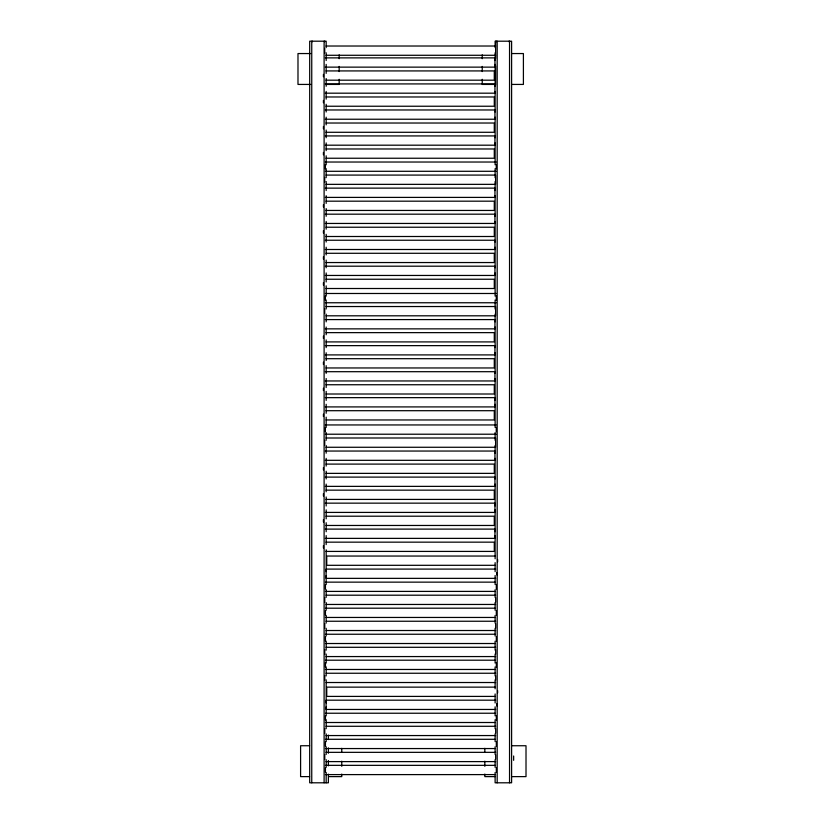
<?xml version="1.0" encoding="UTF-8"?>
<svg xmlns="http://www.w3.org/2000/svg" width="824" height="824" viewBox="0 0 824 824"><rect width="100%" height="100%" fill="white"/><g stroke="black" fill="none" stroke-linecap="round" stroke-linejoin="round"><path stroke-width="1.24" d="M326.016 46.02L495.595 46.02M310.864 53.55L297.989 53.55L297.989 84.429L310.864 84.429M511.828 53.55L523.405 53.55L523.405 84.429L511.828 84.429M326.016 55.28L495.595 55.28M325.356 57.876L494.946 57.876L494.946 67.135L325.356 67.135M325.995 70.926L494.287 70.926L494.287 80.185L325.995 80.185M325.356 83.924L494.946 83.924L494.946 93.184L325.356 93.184M326.304 84.429L339.169 84.429L339.169 79.289M495.1 84.429L482.236 84.429L482.236 79.289M325.995 96.975L494.287 96.975L494.287 106.234L325.995 106.234M325.356 109.973L494.946 109.973L494.946 119.233L325.356 119.233M325.995 123.023L494.287 123.023L494.287 132.283L325.995 132.283M325.356 135.929L494.946 135.929L494.946 145.189L325.356 145.189M325.995 148.979L494.287 148.979L494.287 158.239L325.995 158.239M325.387 162.029L496.254 162.029M325.387 171.289L496.254 171.289M326.016 175.079L495.595 175.079L495.595 184.349L326.016 184.349M325.356 188.13L494.946 188.13L494.946 197.4L325.356 197.4M325.995 201.18L494.287 201.18L494.287 210.45L325.995 210.45M325.356 214.178L494.946 214.178L494.946 223.448L325.356 223.448M325.995 227.228L494.287 227.228L494.287 236.498L325.995 236.498M325.356 240.237L494.946 240.237L494.946 249.497L325.356 249.497M325.995 253.287L494.287 253.287L494.287 262.547L325.995 262.547M325.356 266.193L494.946 266.193L494.946 275.453L325.356 275.453M325.995 279.243L494.287 279.243L494.287 288.503L325.995 288.503M325.387 293.488L496.254 293.488M325.387 302.758L496.254 302.758M326.016 306.538L495.595 306.538L495.595 315.808L326.016 315.808M325.356 319.588L494.946 319.588L494.946 328.858L325.356 328.858M325.995 332.639L494.287 332.639L494.287 341.909L325.995 341.909M325.356 345.637L494.946 345.637L494.946 354.907L325.356 354.907M325.995 358.697L494.287 358.697L494.287 367.957L325.995 367.957M325.356 371.696L494.946 371.696L494.946 380.956L325.356 380.956M325.995 384.746L494.287 384.746L494.287 394.006L325.995 394.006M325.356 397.652L494.946 397.652L494.946 406.912L325.356 406.912M325.995 410.702L494.287 410.702L494.287 419.962L325.995 419.962M325.387 424.947L496.254 424.947M325.387 434.217L496.254 434.217M326.016 437.997L495.595 437.997L495.595 447.267L326.016 447.267M325.356 451.047L494.946 451.047L494.946 460.317L325.356 460.317M325.995 464.097L494.287 464.097L494.287 473.367L325.995 473.367M325.356 477.106L494.946 477.106L494.946 486.366L325.356 486.366M325.995 490.156L494.287 490.156L494.287 499.416L325.995 499.416M325.356 503.155L494.946 503.155L494.946 512.415L325.356 512.415M325.995 516.205L494.287 516.205L494.287 525.465L325.995 525.465M325.356 529.111L494.946 529.111L494.946 538.371L325.356 538.371M325.995 542.161L494.287 542.161L494.287 551.421L325.995 551.421M495.049 556.046L326.747 556.046L326.747 565.305L495.049 565.305M495.677 569.096L326.088 569.096L326.088 578.355L495.677 578.355M325.439 582.146L495.018 582.146M325.439 591.405L495.018 591.405M326.067 595.196L495.646 595.196M326.067 604.456L495.646 604.456M325.439 608.194L495.018 608.194M325.439 617.454L495.018 617.454M326.067 621.245L495.646 621.245M326.067 630.514L495.646 630.514M325.439 634.243L495.018 634.243M325.439 643.513L495.018 643.513M326.067 647.293L495.646 647.293M326.067 656.563L495.646 656.563M325.439 660.199L495.018 660.199M325.439 669.469L495.018 669.469M326.067 673.249L495.646 673.249M326.067 682.519L495.646 682.519M495.049 687.134L326.747 687.134L326.747 696.404L495.049 696.404M495.677 700.184L326.088 700.184L326.088 709.454L495.677 709.454M325.439 713.234L495.018 713.234M325.439 722.504L495.018 722.504M326.067 726.284L495.646 726.284M326.067 735.554L495.646 735.554M325.439 739.293L495.018 739.293M309.597 745.741L300.595 745.741L300.595 776.62L309.597 776.62M511.848 745.741L526.011 745.741L526.011 776.62L511.848 776.62M325.439 748.553L495.018 748.553M326.067 752.343L495.646 752.343M326.067 761.603L495.646 761.603M325.439 765.341L495.018 765.341M325.439 774.601L495.018 774.601M328.9 776.62L341.764 776.62L341.764 774.055M495.131 776.62L484.831 776.62L484.831 774.055M513.651 755.999L513.651 760.325M509.541 41.2L509.541 782.8M508.995 41.2L508.995 41.725M497.614 559.475L497.614 561.875M497.614 690.574L497.614 692.963M497.181 41.2L497.181 782.8M496.954 572.526L496.954 574.925M496.954 703.624L496.954 706.014M496.645 41.2L496.645 41.725M496.254 164.347L496.254 168.982M496.254 295.806L496.254 300.441M496.254 427.265L496.254 431.9M496.306 584.463L496.306 589.088M496.306 610.512L496.306 615.147M496.306 636.561L496.306 641.196M496.306 662.517L496.306 667.152M496.306 715.551L496.306 720.186M496.306 741.6L496.306 746.235M496.306 767.659L496.306 772.284M495.615 41.2L495.615 58.494M495.615 65.899L495.615 85.026M495.646 597.513L495.646 602.148M495.646 623.562L495.646 628.197M495.646 649.611L495.646 654.246M495.646 675.567L495.646 680.202M495.646 728.601L495.646 733.236M495.646 754.65L495.646 759.285M495.121 47.638L495.121 41.2L511.601 41.2L511.601 782.8L495.121 782.8L495.121 772.5M495.121 52.788L495.121 60.513M495.121 64.375L495.121 86.263M495.121 91.413L495.121 112.013M495.121 117.163L495.121 137.763M495.121 142.912L495.121 164.8M495.121 168.662L495.121 177.675M495.121 181.537L495.121 190.55M495.121 195.7L495.121 216.3M495.121 221.45L495.121 242.05M495.121 247.2L495.121 267.8M495.121 272.95L495.121 296.125M495.121 299.988L495.121 309M495.121 314.15L495.121 321.875M495.121 327.025L495.121 347.625M495.121 352.775L495.121 373.375M495.121 378.525L495.121 400.413M495.121 404.275L495.121 427.45M495.121 432.6L495.121 440.325M495.121 445.475L495.121 453.2M495.121 458.35L495.121 478.95M495.121 484.1L495.121 505.988M495.121 509.85L495.121 531.738M495.121 535.6L495.121 558.775M495.121 562.638L495.121 571.65M495.121 575.513L495.121 584.525M495.121 589.675L495.121 597.4M495.121 602.55L495.121 610.275M495.121 615.425L495.121 623.15M495.121 628.3L495.121 636.025M495.121 641.175L495.121 650.188M495.121 654.05L495.121 663.062M495.121 666.925L495.121 675.938M495.121 679.8L495.121 688.812M495.121 693.962L495.121 702.975M495.121 706.837L495.121 715.85M495.121 719.712L495.121 728.725M495.121 733.875L495.121 741.6M495.121 746.75L495.121 754.475M495.121 759.625L495.121 767.35M484.831 748.316L484.831 752.178M484.831 761.18L484.831 766.33M482.236 54.837L482.236 58.7M482.236 66.414L482.236 71.564M341.764 748.316L341.764 752.178M341.764 761.18L341.764 766.33M339.169 54.837L339.169 58.7M339.169 66.414L339.169 71.564M328.385 735.142L328.385 739.571M328.385 747.893L328.385 753.239M328.385 760.521L328.385 765.815M328.385 774.158L328.385 782.8L309.69 782.8L309.69 41.2L326.17 41.2L326.17 47.638M326.17 52.788L326.17 60.513M326.17 64.375L326.17 73.388M326.17 78.538L326.17 86.263M326.17 91.413L326.17 99.138M326.17 104.288L326.17 112.013M326.17 117.163L326.17 124.888M326.17 130.037L326.17 137.763M326.17 142.912L326.17 150.638M326.17 155.787L326.17 164.8M326.17 168.662L326.17 177.675M326.17 181.537L326.17 190.55M326.17 195.7L326.17 203.425M326.17 208.575L326.17 216.3M326.17 221.45L326.17 229.175M326.17 234.325L326.17 242.05M326.17 247.2L326.17 254.925M326.17 260.075L326.17 267.8M326.17 272.95L326.17 281.963M326.17 285.825L326.17 296.125M326.17 299.988L326.17 309M326.17 314.15L326.17 321.875M326.17 327.025L326.17 334.75M326.17 339.9L326.17 347.625M326.17 352.775L326.17 360.5M326.17 365.65L326.17 373.375M326.17 378.525L326.17 387.538M326.17 391.4L326.17 400.413M326.17 404.275L326.17 413.288M326.17 417.15L326.17 427.45M326.17 432.6L326.17 440.325M326.17 445.475L326.17 453.2M326.17 458.35L326.17 466.075M326.17 471.225L326.17 478.95M326.17 484.1L326.17 491.825M326.17 496.975L326.17 505.988M326.17 509.85L326.17 518.863M326.17 522.725L326.17 531.738M326.17 535.6L326.17 544.613M326.17 549.763L326.17 571.65M326.17 575.513L326.17 584.525M326.17 589.675L326.17 597.4M326.17 602.55L326.17 610.275M326.17 615.425L326.17 623.15M326.17 628.3L326.17 636.025M326.17 641.175L326.17 650.188M326.17 654.05L326.17 663.062M326.17 666.925L326.17 675.938M326.17 679.8L326.17 702.975M326.17 706.837L326.17 715.85M326.17 719.712L326.17 728.725M326.17 733.875L326.17 741.6M326.17 746.75L326.17 754.475M326.17 759.625L326.17 767.35M326.17 772.5L326.17 782.8M325.439 584.463L325.439 589.088M325.439 610.512L325.439 615.147M325.439 636.561L325.439 641.196M325.439 662.517L325.439 667.152M325.439 715.551L325.439 720.186M325.439 741.6L325.439 746.235M325.439 767.659L325.439 772.284M325.387 164.347L325.387 168.982M325.387 295.806L325.387 300.441M325.387 427.265L325.387 431.9M324.759 41.231L324.759 41.756M324.728 48.338L324.728 52.963M324.728 177.397L324.728 182.032M324.728 308.856L324.728 313.491M324.728 440.315L324.728 444.95M324.78 597.513L324.78 602.148M324.78 623.562L324.78 628.197M324.78 649.611L324.78 654.246M324.78 675.567L324.78 680.202M324.78 728.601L324.78 733.236M324.78 754.65L324.78 759.285M324.11 41.2L324.11 782.8M323.42 74.356L323.42 76.756M323.42 100.404L323.42 102.804M323.42 126.453L323.42 128.853M323.42 152.409L323.42 154.809M323.42 204.62L323.42 207.009M323.42 230.668L323.42 233.068M323.42 256.717L323.42 259.117M323.42 282.673L323.42 285.073M323.42 336.079L323.42 338.468M323.42 362.127L323.42 364.527M323.42 388.176L323.42 390.576M323.42 414.132L323.42 416.532M323.42 467.538L323.42 469.938M323.42 493.586L323.42 495.986M323.42 519.635L323.42 522.035M323.42 545.591L323.42 547.991M312.399 41.231L312.399 41.756M311.75 41.2L311.75 782.8"/></g></svg>
